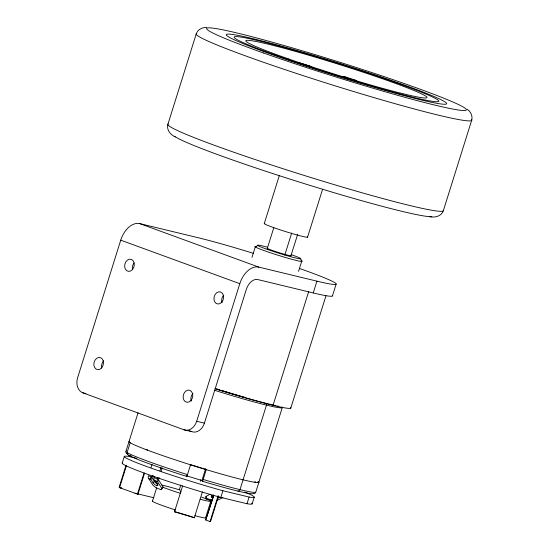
<?xml version="1.0" encoding="UTF-8"?>
<svg xmlns="http://www.w3.org/2000/svg" width="549" height="549" viewBox="0 0 549 549"><rect width="100%" height="100%" fill="white"/><g stroke="black" fill="none" stroke-linecap="round" stroke-linejoin="round"><path stroke-width="0.82" d="M253.398 253.336A82.528 4.605 17.4 0 0 197.873 237.655L139.789 223.628A20.629 13.21 -69.9 0 0 120.739 240.167L77.615 377.767A12.38 9.484 -76.4 0 0 82.851 392.823L184.052 429.805L191.793 431.672A12.38 9.484 -76.4 0 0 204.413 423.142L246.302 289.474A12.38 7.926 -69.9 0 1 257.735 279.551L313.239 292.953A82.528 4.605 17.4 0 0 332.269 295.396M196.158 34.127L167.822 124.548C166.443 129.948 170.513 134.848 175.227 136.9M122.207 463.13L124.307 456.445M127.793 453.659A66.024 3.685 17.4 0 0 127.341 453.817A2.072 2.059 -40.6 0 1 125.968 451.237L138.06 412.752M186.2 475.688L186.866 476.47A66.024 3.685 17.4 0 1 128.466 455.128A2.072 2.059 -40.6 0 1 127.093 452.554L130.182 442.727M121.404 487.992L119.167 487.176L126.05 465.216M144.572 473.142L137.943 494.292L119.565 487.642L126.448 465.676M144.058 473.018L137.428 494.169L137.943 494.292M151.002 467.556L152.025 464.296M153.37 475.873L151.435 476.8L148.443 475.709A3.095 1.983 -69.9 0 0 148.614 478.495L153.082 485.419L156.3 487.931L161.063 489.674L162.01 488.679L157.542 481.754A3.095 1.983 -69.9 0 1 157.378 478.968L157.886 477.342M159.931 470.816L160.953 467.556M159.176 477.651L158.668 479.284A1.029 0.659 -69.9 0 0 158.723 480.21L163.19 487.135L162.01 488.679M161.221 471.131L162.243 467.872M152.498 501.072L156.691 487.704M184.052 429.805A12.38 9.484 -76.4 0 0 196.679 421.275L239.803 283.675A20.629 13.21 -69.9 0 1 258.853 267.13L316.938 281.163L313.239 292.953M251.998 257.33L255.258 246.92L257.81 245.54M179.269 489.907L180.799 485.028M264.275 223.546L279.263 175.721M202.423 491.849L194.305 517.748L174.507 511.792L182.625 485.892M186.893 476.47L190.565 464.674M267.116 248.992L273.779 227.746M200.31 481.288L200.804 479.716M257.536 481.94L258.853 482.345L255.772 492.172A2.072 2.059 -40.6 0 1 253.178 493.524A66.024 3.685 17.4 0 1 202.581 481.308L201.915 480.526L205.607 468.736M202.636 481.288L206.28 469.512M284.759 255.127L291.677 233.057M205.594 517.824L210.768 501.312M218.475 496.296L210.864 520.576L210.034 521.55L205.765 519.992L213.63 494.896M213.184 497.497L205.765 519.992M290.744 256.376L297.661 234.306M210.034 521.55L218.152 495.651M220.822 497.415L222.915 490.731L249.095 497.058L246.995 503.735L220.822 497.415A68.083 3.802 17.4 0 1 152.341 475.983A68.083 3.802 17.4 0 1 122.557 462.903M307.577 237.154L322.565 189.33M298.546 271.371L301.813 260.96L300.488 258.407M273.045 405.334L308.771 291.327M252.142 503.872L254.242 497.188M258.799 482.386L282.33 407.406M290.771 408.133L325.989 295.746M332.433 295.945L336.125 284.149M443.455 210.349L471.79 119.929C472.813 115.805 470.637 111.536 467.22 109.237M152.004 476.848L152.663 475.386M196.357 33.571C197.784 29.33 202.478 27.272 206.698 27.45M443.256 210.905C441.327 216.491 434.575 217.781 429.414 216.704M153.13 482.852L154.31 481.308L152.025 477.76A1.029 0.659 -69.9 0 1 151.922 477.5L150.721 479.078A3.095 1.983 -69.9 0 0 150.845 479.311L153.13 482.852A3.095 1.036 37.3 0 0 156.575 485.549A3.095 1.036 37.3 0 0 157.597 484.486L155.312 480.938A3.095 1.983 -69.9 0 1 155.182 480.711M158.723 480.21L157.542 481.754L155.312 480.938M156.575 485.549L157.755 483.998M161.063 489.674L163.19 487.135M212.477 499.775L210.843 499.871L206.081 498.128L205.992 496.371L210.288 494.217M211.653 497.469A3.095 1.338 -3.4 0 1 212.182 497.12L213.527 496.447M217.788 498.197L219.936 497.12M216.464 500.77L222.908 497.545M342.336 76.935L345.328 76.915L355.773 80.305A2.066 2.011 -80.3 0 1 357.028 81.499M353.529 80.312L355.773 80.305M174.507 511.792L176.908 512.244M174.85 510.611L174.376 510.563L174.85 510.844M180.909 491.774L180.292 491.691L180.909 492.034M82.851 392.823L85.946 393.571M196.679 421.275L204.413 423.142M136.811 458.36L129.454 456.583A68.083 3.802 17.4 0 0 146.727 466.54A68.083 3.802 17.4 0 0 222.915 490.731M119.167 487.176L120.814 487.574M119.565 487.642L121.501 488.109M134.965 493.201L153.85 497.765M299.15 62.861L298.841 62.771A2.066 1.873 -65.7 0 0 297.819 62.792M299.452 62.95L308.888 65.695L313.41 67.911M177.732 512.491L190.036 516.19M128.466 455.128L131.575 456.089M186.989 475.935L201.915 480.526M139.789 223.628L258.853 267.13M120.739 240.167L239.803 283.675M189.378 430.793L191.793 431.672M153.919 476.326L154.386 477.877L157.378 478.968M148.614 478.495L150.845 479.311M190.75 516.451L194.305 517.748M212.182 497.12L212.072 495.26A3.095 1.338 -3.4 0 0 213.348 497.394M210.843 499.871L210.953 501.724M205.992 496.371L206.156 499.364M201.627 497.14A27.855 1.558 17.4 0 1 200.152 499.219M180.443 493.366A27.855 1.558 17.4 0 1 162.943 487.265M161.859 485.069A27.855 1.558 17.4 0 1 180.436 490.14M205.36 517.433A27.855 1.558 17.4 0 1 194.977 515.731M175.268 509.884A27.855 1.558 17.4 0 1 152.732 500.997M244.923 492.144A68.083 3.802 17.4 0 1 249.095 497.058M251.717 503.193A68.083 3.802 17.4 0 1 246.995 503.735M299.624 268.523A82.528 4.605 17.4 0 1 316.938 281.163M132.563 269.586A6.19 4.742 -76.4 0 1 134.08 262.978M222.029 302.78A6.19 4.742 -76.4 0 1 223.766 295.17M191.23 401.065A6.19 4.742 -76.4 0 1 192.967 393.455M101.764 367.871A6.19 4.742 -76.4 0 1 103.672 360.823M343.633 77.121A2.066 2.052 76.2 0 1 345.328 76.922M308.888 65.695A2.066 1.976 -66.6 0 1 310.068 66.717M443.475 210.493A144.421 8.063 17.4 0 1 300.735 174.362A144.421 8.063 17.4 0 1 168.152 123.909M471.461 119.359A144.421 8.063 17.4 0 1 333.991 85.479A144.421 8.063 17.4 0 1 196.487 33.489M431.816 216.622A136.173 7.604 17.4 0 1 303.192 183.284A136.173 7.604 17.4 0 1 174.541 136.276M307.255 236.784A22.694 1.27 17.4 0 1 285.26 231.472A22.694 1.27 17.4 0 1 264.872 223.464M282.083 407.035A68.083 3.802 17.4 0 1 214.494 390.264M266.334 403.268A2.066 1.578 -76.4 0 1 266.478 405.128L239.988 489.653A2.066 1.578 -76.4 0 1 237.882 491.074M255.676 481.933A66.024 3.685 17.4 0 1 254.585 481.864M206.431 469.56A66.024 3.685 17.4 0 1 190.407 464.626M147.736 450.07A66.024 3.685 17.4 0 1 146.199 449.487M258.675 481.734A68.083 3.802 17.4 0 1 192.706 465.47A68.083 3.802 17.4 0 1 129.509 441.245M157.92 484.053A3.095 1.036 37.3 0 1 154.31 481.308M155.072 481.288A3.026 1.592 73.8 0 1 153.789 477.74M151.86 477.534A1.023 0.782 -52.6 0 1 151.922 476.827M150.652 479.099A3.061 2.285 -7.7 0 1 151.133 476.834M291.272 254.661A22.694 1.27 17.4 0 1 295.321 257.906A22.694 1.27 17.4 0 1 262.71 247.702A22.694 1.27 17.4 0 1 267.37 247.18M300.969 260.494A24.76 1.379 17.4 0 1 278.309 255.319A24.76 1.379 17.4 0 1 256.246 246.501M290.606 255.381A12.38 0.693 17.4 0 1 279.036 252.664A12.38 0.693 17.4 0 1 267.747 248.223M255.772 492.172A68.083 3.802 17.4 0 1 203.336 479.51M187.628 474.672A68.083 3.802 17.4 0 1 127.1 452.554M125.975 451.237A68.083 3.802 17.4 0 1 126.428 451.072M278.714 406.281A73.038 4.076 17.4 0 1 277.423 406.013M276.051 405.718A73.038 4.076 17.4 0 1 216.601 389.056M290.538 407.475A76.338 4.262 17.4 0 1 215.016 388.754M245.19 397.462A70.148 3.918 17.4 0 1 222.359 390.675M219.099 389.666A70.148 3.918 17.4 0 1 216.649 388.905M132.405 269.628A6.19 4.742 -76.4 0 0 131.307 259.368A6.19 4.742 -76.4 0 0 124.671 266.8A6.19 4.742 -76.4 0 0 132.405 269.628M221.7 302.252A6.19 4.742 -76.4 0 0 220.609 291.999A6.19 4.742 -76.4 0 0 213.966 299.431A6.19 4.742 -76.4 0 0 221.7 302.252M190.901 400.544A6.19 4.742 -76.4 0 0 189.803 390.284A6.19 4.742 -76.4 0 0 183.167 397.716A6.19 4.742 -76.4 0 0 190.901 400.544M101.606 367.912A6.19 4.742 -76.4 0 0 100.508 357.653A6.19 4.742 -76.4 0 0 93.872 365.085A6.19 4.742 -76.4 0 0 101.606 367.912M282.44 57.631A107.288 5.991 17.4 0 0 438.781 101.325A107.288 5.991 17.4 0 0 288.101 48.538A107.288 5.991 17.4 0 0 282.44 57.631M288.671 58.963A94.908 5.298 17.4 0 0 426.971 97.612A94.908 5.298 17.4 0 0 293.681 50.913A94.908 5.298 17.4 0 0 288.671 58.963M263.609 53.013A136.173 7.604 17.4 0 0 466.067 110.219A136.173 7.604 17.4 0 0 279.64 44.263A136.173 7.604 17.4 0 0 263.609 53.013M274.644 55.463A115.537 6.451 17.4 0 0 446.426 103.994A115.537 6.451 17.4 0 0 288.246 48.038A115.537 6.451 17.4 0 0 274.644 55.463"/></g></svg>
